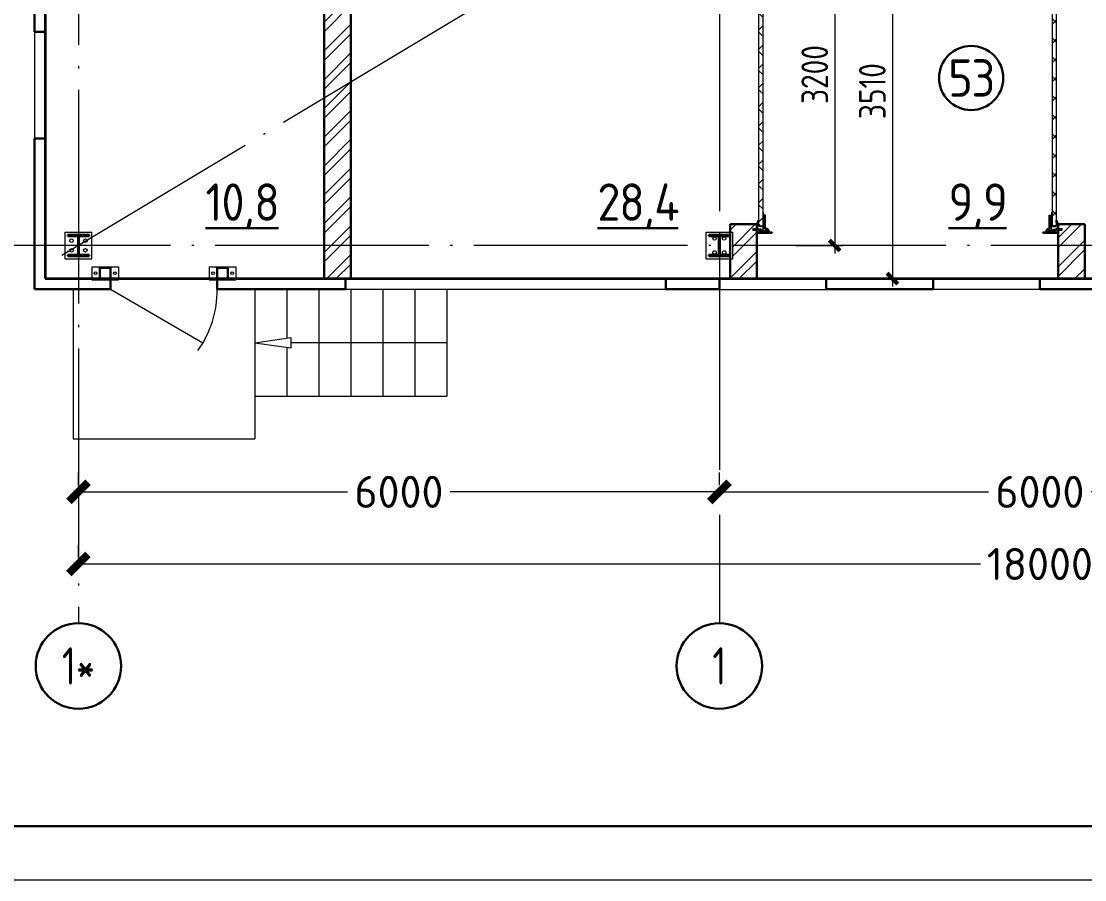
# Model space of a CAD drawing. Extents: x -965262 to 1142518, y -357520 to 71675.
# Drawn here: x 58888 to 68843, y -240088 to -232054 of the extents above; entities that cross this region are included whole.
import ezdxf

# ---------------------------------------------------------------- set-up
doc = ezdxf.new("R2010")
doc.units = 0
doc.header["$LTSCALE"] = 10
doc.linetypes.add('DOTE', pattern=[2.42, 2, -0.2, 0.02, -0.2])
doc.layers.get('0').update_dxf_attribs({"linetype": 'CONTINUOUS', "lineweight": 30})
doc.layers.get('Defpoints').update_dxf_attribs({"linetype": 'CONTINUOUS'})
doc.layers.add('DOTE', color=7, linetype='DOTE', lineweight=9)
doc.layers.add('полы', color=3, linetype='CONTINUOUS', lineweight=35)
doc.styles.add('GOST 2.304', font='isocpeur.ttf', dxfattribs={"width": 0.75, "height": 250})
doc.styles.add('GOST-2.304_Type-B', font='isocpeur.ttf', dxfattribs={"width": 0.9})
doc.styles.get("Standard").update_dxf_attribs({"font": 'isocpeur.ttf', "height": 300})
doc.styles.add('ГОСТ 2м', font='isocpeur.ttf', dxfattribs={"width": 0.8, "height": 250})
doc.dimstyles.get("Standard").update_dxf_attribs({"dimscale": 100, "dimtxt": 300, "dimasz": 1.8, "dimexe": 1.8, "dimexo": 0.625, "dimgap": 0.9, "dimtad": 0, "dimdec": 0, "dimzin": 0, "dimdsep": 46, "dimtxsty": 'Standard', "dimblk": 'ARCHTICK', "dimcen": 0.9, "dimclrd": 256, "dimclre": 256, "dimclrt": 256, "dimadec": 0, "dimazin": 0, "dimtfac": 1, "dimtdec": 0, "dimtofl": 0, "dimtmove": 0, "dimatfit": 3, "dimfxl": 1, "dimtolj": 1, "dimtzin": 0, "dimlwd": 15, "dimlwe": 15, "dimarcsym": 0})
doc.dimstyles.new('ГОСТ 2м', dxfattribs={"dimtxt": 250, "dimasz": 100, "dimexe": 75, "dimexo": 150, "dimgap": 62.5, "dimtad": 1, "dimdec": 0, "dimtxsty": 'ГОСТ 2м', "dimblk": 'ARCHTICK', "dimcen": 150, "dimdle": 75, "dimclrd": 256, "dimclre": 256, "dimclrt": 256, "dimadec": 0, "dimazin": 0, "dimtfac": 1, "dimtdec": 0, "dimtmove": 0, "dimatfit": 3, "dimldrblk": 'OBLIQUE', "dimfxl": 1, "dimlwd": 15, "dimlwe": 15, "dimarcsym": 0})
pattern_1 = [(225, (68563.59, -234031.22), (89.8026, -89.8026), []), (315, (68563.59, -234031.22), (89.8026, 89.8026), [])]

# ---------------------------------------------------------------- blocks, each defined once
blk = doc.blocks.new('MC2')
at = {"lineweight": 15}
for p, q in [((68127, 41566), (68127, 39900)), ((69794, 41566), (68127, 41566)), ((69794, 41566), (69794, 39900)), ((69794, 39900), (68127, 39900))]:
    blk.add_line(p, q, dxfattribs=at)
for p, q in [((69627, 41400), (68294, 41400)), ((68294, 41400), (68294, 41320)), ((68934, 41320), (68294, 41320)), ((68934, 41320), (68934, 40146)), ((69627, 41320), (68987, 41320)), ((68987, 41320), (68987, 40146)), ((69627, 41400), (69627, 41320)), ((68934, 40146), (68294, 40146)), ((68294, 40146), (68294, 40066)), ((69627, 40066), (68294, 40066)), ((69627, 40146), (68987, 40146)), ((69627, 40146), (69627, 40066))]:
    blk.add_line(p, q)
for centre in [(68527, 41033), (68527, 40433), (69394, 41033), (69394, 40433)]:
    blk.add_circle(centre, 107, dxfattribs=at)
blk = doc.blocks.new('MC2#1')
at = {"lineweight": 15}
for p, q in [((-47725, -10175), (-47475, -10175)), ((-47725, -10425), (-47725, -10175)), ((-47475, -10425), (-47475, -10175)), ((-47725, -10425), (-47475, -10425))]:
    blk.add_line(p, q, dxfattribs=at)
for p, q in [((-47700, -10200), (-47500, -10200)), ((-47700, -10212), (-47700, -10200)), ((-47700, -10212), (-47604, -10212)), ((-47604, -10388), (-47604, -10212)), ((-47596, -10388), (-47596, -10212)), ((-47596, -10212), (-47500, -10212)), ((-47500, -10212), (-47500, -10200)), ((-47700, -10400), (-47700, -10388)), ((-47700, -10388), (-47604, -10388)), ((-47700, -10400), (-47500, -10400)), ((-47596, -10388), (-47500, -10388)), ((-47500, -10400), (-47500, -10388))]:
    blk.add_line(p, q)
for centre, major_axis, start_param, end_param in [((-47645, -10235), (-11.3, -11.3), 0.785398, 7.068583), ((-47555, -10235), (-11.3, -11.3), 0.785398, 7.068583), ((-47645, -10365), (-11.3, 11.3), 2.356194490191857, 8.639379797371443), ((-47555, -10365), (-11.3, 11.3), 2.356194490191857, 8.639379797371443)]:
    blk.add_ellipse(centre, major_axis=major_axis, ratio=1, start_param=start_param, end_param=end_param, dxfattribs=at)
blk = doc.blocks.new('EC3')
at = {"lineweight": 15}
for p, q in [((67649, 6194), (67649, 4528)), ((68449, 6194), (67649, 6194)), ((68449, 6194), (68449, 4528)), ((68449, 4528), (67649, 4528))]:
    blk.add_line(p, q, dxfattribs=at)
for p, q in [((68382, 5694), (67715, 5694)), ((67715, 5694), (67715, 5028)), ((68382, 5694), (68382, 5028)), ((68382, 5028), (67715, 5028))]:
    blk.add_line(p, q)
for centre in [(68049, 5961), (68049, 4761)]:
    blk.add_circle(centre, 86.7, dxfattribs=at)
blk = doc.blocks.new('anchor.bolt')
for p, q in [((-0.07, 0), (-0.07, -0.72)), ((0.07, 0), (0.07, -0.06)), ((-0.1, -0.04), (-0.07, -0.03)), ((-0.1, -0.04), (0.09, -0.06)), ((0.07, -0.07), (-0.1, -0.04)), ((-0.1, -0.11), (-0.07, -0.1)), ((-0.1, -0.11), (0.09, -0.13)), ((0.07, -0.14), (-0.1, -0.11)), ((-0.1, -0.18), (-0.07, -0.17)), ((-0.1, -0.18), (0.09, -0.2)), ((0.07, -0.21), (-0.1, -0.18)), ((-0.1, -0.25), (-0.07, -0.24)), ((-0.1, -0.25), (0.09, -0.27)), ((0.07, -0.28), (-0.1, -0.25)), ((-0.1, -0.32), (-0.07, -0.31)), ((-0.1, -0.32), (0.09, -0.34)), ((0.07, -0.35), (-0.1, -0.32)), ((-0.1, -0.39), (-0.07, -0.38)), ((-0.1, -0.39), (0.09, -0.41)), ((0.07, -0.42), (-0.1, -0.39)), ((-0.1, -0.46), (-0.07, -0.45)), ((-0.1, -0.46), (0.09, -0.48)), ((0.07, -0.49), (-0.1, -0.46)), ((-0.1, -0.53), (-0.07, -0.52)), ((-0.1, -0.53), (0.09, -0.55)), ((0.07, -0.56), (-0.1, -0.53)), ((-0.09, -0.6), (-0.07, -0.59)), ((-0.09, -0.6), (0.09, -0.62)), ((0.07, -0.63), (-0.09, -0.6)), ((-0.07, -0.72), (0, -0.8)), ((-0.04, -0.62), (-0.06, -0.63)), ((-0.06, -0.64), (-0.06, -0.63)), ((-0.06, -0.73), (-0.06, -0.64)), ((0, -0.79), (-0.06, -0.73)), ((-0.01, -0.63), (-0.04, -0.62)), ((-0.03, -0.63), (0, -0.79)), ((-0.03, -0.63), (0.01, -0.78)), ((-0.02, -0.63), (0.01, -0.77)), ((-0.01, -0.63), (0.02, -0.76)), ((0.03, -0.69), (-0.01, -0.63)), ((0, -0.64), (0.03, -0.75)), ((0, -0.8), (0.07, -0.72)), ((0, -0.79), (0.03, -0.74)), ((0.01, -0.66), (0.03, -0.74)), ((0.03, -0.74), (0.03, -0.69)), ((0.07, -0.06), (0.09, -0.06)), ((0.09, -0.06), (0.07, -0.07)), ((0.07, -0.07), (0.07, -0.13)), ((0.07, -0.13), (0.09, -0.13)), ((0.09, -0.13), (0.07, -0.14)), ((0.07, -0.14), (0.07, -0.2)), ((0.07, -0.2), (0.09, -0.2)), ((0.09, -0.2), (0.07, -0.21)), ((0.07, -0.21), (0.07, -0.27)), ((0.07, -0.27), (0.09, -0.27)), ((0.09, -0.27), (0.07, -0.28)), ((0.07, -0.28), (0.07, -0.34)), ((0.07, -0.33), (0.09, -0.34)), ((0.09, -0.34), (0.07, -0.35)), ((0.07, -0.35), (0.07, -0.41)), ((0.07, -0.4), (0.09, -0.41)), ((0.09, -0.41), (0.07, -0.42)), ((0.07, -0.42), (0.07, -0.48)), ((0.07, -0.47), (0.09, -0.48)), ((0.09, -0.48), (0.07, -0.49)), ((0.07, -0.49), (0.07, -0.55)), ((0.07, -0.55), (0.09, -0.55)), ((0.09, -0.55), (0.07, -0.56)), ((0.07, -0.56), (0.07, -0.62)), ((0.09, -0.62), (0.07, -0.63)), ((0.07, -0.62), (0.09, -0.62)), ((0.07, -0.63), (0.07, -0.72))]:
    blk.add_line(p, q)
blk.add_arc((0.16, -0.64), 0.222, 187.9982, 219.836)
blk = doc.blocks.new('Крепеж_ворот')
at = {"lineweight": 15}
h = blk.add_hatch(dxfattribs=at)
h.set_pattern_fill('ANSI31', color=256, scale=2, angle=180)
h.set_pattern_definition([(225, (746089.599, 74802.7244), (4.49013, -4.49013), [])])
h.paths.add_polyline_path([(746087.1, 74804.1), (746087.1, 74801.6), (746091.1, 74801.6), (746094.2, 74801.9), (746094.2, 74804.1)], flags=17)
h.paths.add_polyline_path([(746116.4, 74801.6, 0.165118), (746119.9, 74802.8), (746124.2, 74806.1, -0.301689), (746131.4, 74806.6), (746134.8, 74804.7, 0.130081), (746137.5, 74803.9), (746142.2, 74803.9), (746142.2, 74806.4), (746137.5, 74806.4, -0.130081), (746136, 74806.9), (746132.6, 74808.8, 0.301689), (746122.7, 74808.1), (746118.3, 74804.7, -0.165112), (746116.4, 74804.1), (746064.1, 74804.1, -0.414223), (746061, 74807.2), (746061, 74868.5), (746059.4, 74868.5), (746059.4, 74868.8), (746059.4, 74869.5), (746059.4, 74870.5), (746059.4, 74870.7), (746059.4, 74871.7), (746059.4, 74872.2), (746059.4, 74873.2), (746059.4, 74873.9), (746059.4, 74874.7), (746059.4, 74875.6), (746059.4, 74876.1), (746059.4, 74877.1), (746059.4, 74877.4), (746059.4, 74878.3), (746059.4, 74879.1), (746059.4, 74879.4), (746061, 74879.4), (746061, 74944.5), (746058.5, 74944.5), (746058.5, 74807.2, 0.41422), (746064.1, 74801.6)])
h = blk.add_hatch(dxfattribs=at)
h.set_pattern_fill('ANSI31', color=256, scale=2, angle=90)
h.set_pattern_definition([(135, (736343.8085, 75928.334), (-4.490128, -4.490128), [])])
edge = h.paths.add_edge_path()
edge.add_ellipse((746065.1, 74838.4), major_axis=(-1.67, 1.67), ratio=1, start_angle=45, end_angle=135, ccw=False)
edge.add_line((746062.7, 74838.4), (746062.7, 74868.5))
edge.add_line((746062.7, 74868.5), (746061, 74868.5))
edge.add_line((746061, 74868.5), (746061, 74838.4))
edge.add_ellipse((746065.1, 74838.4), major_axis=(-2.89, 2.89), ratio=1, start_angle=45, end_angle=135)
edge.add_line((746065.1, 74834.3), (746096.6, 74834.3))
edge.add_line((746096.6, 74834.3), (746096.6, 74836))
edge.add_line((746096.6, 74836), (746065.1, 74836))
edge = h.paths.add_edge_path()
edge.add_ellipse((746065.1, 74890.2), major_axis=(2.89, 2.89), ratio=1, start_angle=106, end_angle=135)
edge.add_line((746061, 74890.2), (746061, 74879.4))
edge.add_line((746061, 74879.4), (746062.7, 74879.4))
edge.add_line((746062.7, 74879.4), (746062.7, 74890.4))
edge.add_ellipse((746065.1, 74890.2), major_axis=(-1.67, 1.67), ratio=1, start_angle=16, end_angle=45, ccw=False)
edge.add_line((746063, 74891.3), (746069.9, 74903.7))
edge.add_ellipse((746079.1, 74898.6), major_axis=(7.45, 7.45), ratio=1, start_angle=-3, end_angle=106, ccw=False)
edge.add_line((746086.9, 74905.7), (746097.5, 74893.9))
edge.add_line((746097.5, 74893.9), (746098.8, 74895.1))
edge.add_line((746098.8, 74895.1), (746088.2, 74906.8))
edge.add_ellipse((746079.1, 74898.6), major_axis=(8.67, 8.67), ratio=1, start_angle=-3, end_angle=106)
edge.add_line((746068.4, 74904.5), (746061.5, 74892.1))
h = blk.add_hatch(color=256, dxfattribs=at)
h.dxf.hatch_style = 1
h.paths.add_polyline_path([(746145.9, 74808.8), (746142.6, 74809.8, 0.10613), (746142.5, 74809.9), (746136.4, 74809.3, -0.181324), (746135.1, 74809.6, 0.335683), (746120.2, 74809.1, -0.119126), (746118.6, 74808.6, 0.371631), (746118, 74808.1), (746117.9, 74807.6, 0.451909), (746118.5, 74806.9, 0.124341), (746121, 74807.6, -0.343618), (746134.1, 74808.2, 0.181324), (746136.5, 74807.6), (746142.5, 74808.2, -0.110452), (746142.6, 74808.2), (746147.2, 74806.6, -0.710497), (746147.2, 74805.5), (746142.6, 74803.9), (746135.7, 74803.9, -0.178994), (746132.7, 74805, 0.369834), (746129.7, 74805, -0.178993), (746126.6, 74803.9), (746122.2, 74803.9, 0.120709), (746121.9, 74803.8), (746119.7, 74802.7, -0.017147), (746119.4, 74802.4, 0.538795), (746119.6, 74802.2), (746127.3, 74802.2, 0.207608), (746130.7, 74803.7, -0.433918), (746131.6, 74803.7, 0.207608), (746135.1, 74802.2), (746142.5, 74802.2, 0.079707), (746142.6, 74802.2), (746147.7, 74803.9, 0.461502), (746149, 74807.1, -0.250825), (746149.1, 74807.6, -0.128039), (746173.1, 74815.5, 0.416657), (746173.7, 74816.2), (746173.6, 74816.9, 0.409849), (746173, 74817.5, 0.127248)])
for p, q in [((746058.5, 74807.2), (746058.5, 74944.5)), ((746058.5, 74944.5), (746061, 74944.5)), ((746059.4, 74879.4), (746062.7, 74879.4)), ((746059.4, 74868.5), (746059.4, 74879.4)), ((746059.4, 74868.5), (746062.7, 74868.5)), ((746061, 74879.4), (746061, 74944.5)), ((746061, 74879.4), (746061, 74890.2)), ((746061, 74807.2), (746061, 74868.5)), ((746061, 74838.4), (746061, 74868.5)), ((746068.4, 74904.5), (746061.5, 74892.1)), ((746062.7, 74838.4), (746062.7, 74890.2)), ((746063.6, 74883), (746062.7, 74883)), ((746063.6, 74864.9), (746062.7, 74864.9)), ((746069.9, 74903.7), (746063, 74891.3)), ((746063.6, 74883), (746063.6, 74873.9)), ((746067.2, 74880.2), (746063.6, 74883)), ((746063.6, 74873.9), (746063.6, 74864.9)), ((746067.2, 74867.6), (746063.6, 74864.9)), ((746064.1, 74875.1), (746064.1, 74872.8)), ((746067.2, 74880.2), (746067.2, 74875.1)), ((746067.2, 74872.8), (746067.2, 74867.6)), ((746086.9, 74905.7), (746097.5, 74893.9)), ((746088.2, 74906.8), (746098.8, 74895.1)), ((746097.5, 74893.9), (746098.8, 74895.1)), ((746064.1, 74804.1), (746116.4, 74804.1)), ((746064.1, 74801.6), (746116.4, 74801.6)), ((746096.6, 74836), (746065.1, 74836)), ((746096.6, 74834.3), (746065.1, 74834.3)), ((746079, 74805.9), (746102.4, 74805.9)), ((746079, 74805.9), (746079, 74804.1)), ((746079, 74804.1), (746102.4, 74804.1)), ((746082.5, 74814.1), (746081.2, 74813.3)), ((746081.2, 74813.3), (746081.2, 74805.9)), ((746098.9, 74814.1), (746082.5, 74814.1)), ((746085.9, 74813.3), (746085.9, 74805.9)), ((746095.4, 74813.3), (746095.4, 74805.9)), ((746096.6, 74834.3), (746096.6, 74836)), ((746098.9, 74814.1), (746100.1, 74813.3)), ((746100.1, 74813.3), (746100.1, 74805.9)), ((746102.4, 74805.9), (746102.4, 74804.1)), ((746118.3, 74804.7), (746122.7, 74808.1)), ((746119.9, 74802.8), (746124.2, 74806.1)), ((746134.8, 74804.7), (746131.4, 74806.6)), ((746136, 74806.9), (746132.6, 74808.8)), ((746142.2, 74806.4), (746137.5, 74806.4)), ((746137.5, 74803.9), (746142.2, 74803.9)), ((746142.2, 74806.4), (746142.2, 74803.9)), ((746142.2, 74803.9), (746142.2, 74806.4)), ((746142.6, 74803.9), (746147.2, 74805.5)), ((746142.6, 74802.2), (746147.7, 74803.9)), ((746173.6, 74816.9), (746173.7, 74816.2))]:
    blk.add_line(p, q)
for p, q in [((746061, 74879.4), (746061, 74881.3)), ((746061, 74833.9), (746061, 74868.5)), ((746062.7, 74883), (746062.7, 74873.9)), ((746062.7, 74873.9), (746062.7, 74864.9)), ((746073.1, 74841.7), (746073.1, 74905.2)), ((746073.1, 74895.8), (746076.7, 74892.3)), ((746074.3, 74885.9), (746074.3, 74861)), ((746074.3, 74879.9), (746075.7, 74879.9)), ((746074.3, 74867), (746075.7, 74867)), ((746076.9, 74873.4), (746075.7, 74879.9)), ((746075.7, 74879.9), (746075.7, 74867)), ((746076.9, 74873.4), (746075.7, 74867)), ((746076, 74885.9), (746076, 74882.6)), ((746076, 74864.3), (746076, 74861)), ((746076.2, 74882.6), (746076.2, 74885.6)), ((746076.2, 74885.6), (746076.8, 74885.6)), ((746076.2, 74864.3), (746076.2, 74882.6)), ((746076.2, 74864.3), (746076.2, 74861.3)), ((746076.8, 74885.6), (746076.8, 74892)), ((746081.4, 74897.6), (746081.4, 74886.4)), ((746087.4, 74898), (746081.7, 74897.9)), ((746082.1, 74885.6), (746087.4, 74885.6)), ((746087.4, 74899.5), (746087.4, 74898)), ((746087.4, 74885.6), (746087.4, 74898)), ((746087.4, 74885.6), (746098.3, 74885.6)), ((746098.7, 74885.2), (746098.7, 74882.6)), ((746098.7, 74882.6), (746098.7, 74864.3)), ((746098.7, 74881.6), (746099.8, 74881.6)), ((746098.7, 74865.3), (746099.8, 74865.3)), ((746098.7, 74861.6), (746098.7, 74864.3)), ((746099.8, 74861.2), (746099.8, 74885.7)), ((746099.8, 74885.7), (746110.3, 74885.7)), ((746110.3, 74861.2), (746110.3, 74885.7)), ((746110.3, 74881.5), (746224.7, 74881.5)), ((746110.3, 74865.4), (746212.5, 74865.4)), ((746113.8, 74877.2), (746224.7, 74877.2)), ((746250.5, 74858.8), (746250.5, 74862.8)), ((746073.1, 74851), (746076.7, 74854.6)), ((746076.2, 74861.3), (746076.8, 74861.3)), ((746076.8, 74861.3), (746076.8, 74854.9)), ((746081.4, 74849.3), (746081.4, 74860.5)), ((746087.4, 74848.8), (746081.7, 74848.9)), ((746082.1, 74861.3), (746087.4, 74861.3)), ((746087.4, 74848.7), (746087.4, 74861.3)), ((746087.4, 74861.3), (746098.3, 74861.3)), ((746087.4, 74847.4), (746087.4, 74848.8)), ((746099.8, 74861.2), (746110.3, 74861.2))]:
    blk.add_line(p, q, dxfattribs=at)
at = {"lineweight": 15, "ltscale": 0.5}
for p, q in [((746076, 74885.9), (746074.3, 74885.9)), ((746076, 74861), (746074.3, 74861))]:
    blk.add_line(p, q, dxfattribs=at)
at = {"lineweight": 15, "extrusion": (-1.7375e-14, 1, 0)}
for p, q in [((746112.7, 74883.6), (746224.7, 74883.6)), ((746112.7, 74863.2), (746112.7, 74883.6)), ((746112.7, 74863.2), (746135.6, 74863.2)), ((746122.6, 74863.2), (746122.6, 74862.8)), ((746250.5, 74862.8), (746122.6, 74862.8)), ((746135.6, 74881.9), (746156.6, 74881.9)), ((746135.6, 74863.2), (746135.6, 74881.9)), ((746156.6, 74881.9), (746156.6, 74863.2)), ((746156.6, 74863.2), (746212.5, 74863.2)), ((746116.7, 74856.9), (746116.7, 74828.9)), ((746117.3, 74826.3), (746119, 74822.8)), ((746119, 74822.8), (746122.6, 74824.6)), ((746120.8, 74856.9), (746120.8, 74828.9)), ((746122.6, 74824.6), (746120.9, 74828)), ((746250.5, 74858.8), (746122.6, 74858.8)), ((746123.8, 74840), (746123.8, 74848.8))]:
    blk.add_line(p, q, dxfattribs=at)
at = {"lineweight": 15, "ltscale": 0.5, "extrusion": (-1.7375e-14, 1, 0)}
for p, q in [((746112.7, 74879.5), (746224.7, 74879.5)), ((746135.6, 74865.8), (746112.7, 74865.8)), ((746114.9, 74871.2), (746120.4, 74871.2)), ((746122.6, 74868.9), (746122.6, 74863.2)), ((746122.6, 74862.8), (746122.6, 74858.8)), ((746139.7, 74862.8), (746139.7, 74858.8)), ((746152.5, 74862.8), (746152.5, 74858.8)), ((746212.5, 74865.8), (746156.6, 74865.8)), ((746173.5, 74862.8), (746173.5, 74858.8)), ((746120.8, 74856.9), (746116.7, 74856.9)), ((746117.2, 74851.9), (746116.7, 74853.9)), ((746120.8, 74840.1), (746116.7, 74840.1)), ((746117.2, 74836.9), (746116.7, 74835)), ((746120.8, 74829.2), (746116.7, 74829.2)), ((746119.8, 74839), (746119.8, 74849.8)), ((746123.8, 74847.8), (746119.8, 74847.8)), ((746123.8, 74841), (746119.8, 74841))]:
    blk.add_line(p, q, dxfattribs=at)
at = {"lineweight": 15, "extrusion": (-2.77556e-16, -1, 0)}
for p, q in [((746224.7, 74865.6), (746113.8, 74865.6)), ((746128, 74865.6), (746128, 74863.3)), ((746137.6, 74865.6), (746137.6, 74863.3)), ((746164.4, 74865.6), (746164.4, 74863.3)), ((746174, 74865.6), (746174, 74863.3)), ((746200.8, 74865.6), (746200.8, 74863.3)), ((746210.4, 74865.6), (746210.4, 74863.3)), ((746224.7, 74883.6), (746224.7, 74863.3))]:
    blk.add_line(p, q, dxfattribs=at)
at = {"extrusion": (-1, -4.26669e-14, 0)}
for p, q in [((746117.9, 74807.6), (746118, 74808.1)), ((746136.4, 74809.3), (746142.5, 74809.9)), ((746142.5, 74808.2), (746136.5, 74807.6)), ((746142.6, 74809.8), (746145.9, 74808.8)), ((746147.2, 74806.6), (746142.6, 74808.2))]:
    blk.add_line(p, q, dxfattribs=at)
at = {"extrusion": (-1, -4.2422e-14, 1.22461e-16)}
for p, q in [((746119.5, 74802.5), (746121.9, 74803.8)), ((746127.3, 74802.2), (746119.6, 74802.2)), ((746122.2, 74803.9), (746126.6, 74803.9)), ((746142.5, 74802.2), (746135.1, 74802.2)), ((746135.7, 74803.9), (746142.5, 74803.9))]:
    blk.add_line(p, q, dxfattribs=at)
at = {"lineweight": 15}
for centre, radius, start, end in [((746079.1, 74899.5), 8.28, 0, 136.00967), ((746077, 74882.6), 0.956, 180, 270), ((746077, 74864.3), 0.956, 90, 180), ((746077, 74882.6), 0.75, 180, 270), ((746077, 74864.3), 0.75, 90, 180), ((746076.4, 74892), 0.375, 0, 45), ((746081.8, 74897.6), 0.375, 91, 180), ((746082.1, 74886.4), 0.75, 180, 270), ((746098.3, 74885.2), 0.375, 0, 90), ((746098.3, 74861.6), 0.375, 270, 0), ((746122.6, 74856.9), 5.92, 90, 180), ((746079.1, 74847.4), 8.28, 223.99033, 0), ((746076.4, 74854.9), 0.375, 315, 0), ((746082.1, 74860.5), 0.75, 90, 180), ((746081.8, 74849.3), 0.375, 180, 269), ((746122.6, 74828.9), 5.92, 180, 199.64644), ((746122.6, 74856.9), 1.87, 90, 180), ((746128.6, 74855.4), 8.15, 194.99861, 233.92136), ((746128.6, 74833.4), 8.15, 126.07864, 165.00139), ((746122.6, 74828.9), 1.87, 180, 185.53127)]:
    blk.add_arc(centre, radius, start, end, dxfattribs=at)
for centre, radius, start, end in [((746064.1, 74807.2), 5.62, 180, 270), ((746064.1, 74807.2), 3.11, 180, 270), ((746082.1, 74803.7), 10.4, 68.27529, 87.87816), ((746090.7, 74797.9), 16.2, 73.30599, 107.29197), ((746099.2, 74803.7), 10.4, 92.12184, 111.72471), ((746116.4, 74807.2), 3.11, 270, 307.50429), ((746116.4, 74807.2), 5.62, 270, 307.50429), ((746118.5, 74807.5), 0.586, 173.27112, 270.54696), ((746118.6, 74808), 0.586, 91.72469, 173.27112), ((746118.5, 74812.1), 5.21, 270.54696, 298.89834), ((746118.4, 74812.1), 3.52, 271.72469, 298.89834), ((746128, 74799.4), 12.4, 54.89026, 129.11428), ((746128, 74799.4), 10.7, 54.89026, 130.74476), ((746128.2, 74801), 8.97, 60.35337, 127.50429), ((746128.2, 74801), 8.97, 60.35337, 127.50429), ((746128.2, 74801), 8.97, 60.35337, 127.50429), ((746128.2, 74801), 6.46, 60.35337, 127.50429), ((746136.2, 74811.1), 3.54, 234.89026, 276), ((746137.5, 74809.6), 5.62, 240.35337, 270), ((746136.2, 74811.1), 1.86, 234.89026, 276), ((746137.5, 74809.6), 3.11, 240.35337, 270), ((746142.5, 74809.6), 0.292, 71.76748, 96), ((746142.5, 74807.9), 0.292, 70.78733, 96), ((746176.2, 74760.8), 56.8, 93.28053, 122.28779), ((746147, 74806), 0.562, 289.21267, 70.78733), ((746147, 74806), 2.25, 288.22907, 27.3228), ((746149.6, 74807.3), 0.586, 151, 207.3228), ((746176.3, 74765.4), 50.3, 93.65928, 122.84475), ((746173, 74816.9), 0.6, 4.13569, 93.28053), ((746173.1, 74816.1), 0.6, 273.65928, 4.13569)]:
    blk.add_arc(centre, radius, start, end)
at = {"lineweight": 15, "ltscale": 0.5}
for centre, radius, start, end in [((746119.4, 74852.5), 2.25, 195, 270), ((746119.4, 74836.4), 2.25, 90, 165), ((746119.4, 74849.8), 0.375, 0, 90), ((746119.4, 74839), 0.375, 270, 0)]:
    blk.add_arc(centre, radius, start, end, dxfattribs=at)
at = {"extrusion": (-1.22461e-16, -5.20252e-30, -1)}
for centre, radius, start, end in [((-746119.6, 74802.4), 0.187, 270, 62.46874), ((-746122.2, 74803.3), 0.586, 62.46874, 90), ((-746126.6, 74808.6), 4.69, 229.40766, 270), ((-746127.3, 74806.9), 4.69, 223.08626, 270), ((-746131.2, 74803.2), 2.32, 49.40766, 130.59234), ((-746131.2, 74803.2), 0.637, 43.08626, 136.91374), ((-746135.1, 74806.9), 4.69, 270, 316.91374), ((-746135.7, 74808.6), 4.69, 270, 310.59234), ((-746142.5, 74804.2), 0.292, 250.78733, 270), ((-746142.5, 74802.5), 0.292, 251.77093, 270)]:
    blk.add_arc(centre, radius, start, end, dxfattribs=at)
at = {"extrusion": (0, 0, -1)}
for centre, major_axis, start_param, end_param in [((746065.1, 74890.2), (2.89, 2.89), 3.926991, 4.433136), ((746065.1, 74890.2), (-1.67, 1.67), 5.497787, 6.003933), ((746079.1, 74898.6), (8.67, 8.67), 4.433136, 6.335545), ((746079.1, 74898.6), (7.45, 7.45), 4.433136, 6.335545), ((746065.1, 74838.4), (-2.89, 2.89), 3.926991, 5.497787), ((746065.1, 74838.4), (-1.67, 1.67), 3.926991, 5.497787)]:
    blk.add_ellipse(centre, major_axis=major_axis, ratio=1, start_param=start_param, end_param=end_param, dxfattribs=at)
for points in [[(746067.2, 74875.1), (746065.9, 74875.1), (746064.1, 74875.1)], [(746064.1, 74872.8), (746065.9, 74872.8), (746067.2, 74872.8)]]:
    blk.add_rational_spline(points, [1, 1.01284142743, 1], degree=2)
at = {"lineweight": 15, "ltscale": 0.5}
for points, knots in [([(746114.9, 74871.2), (746114.7, 74871.2), (746114.4, 74871.2), (746113.8, 74871.5), (746113.6, 74871.6), (746113.2, 74872), (746113, 74872.3), (746112.8, 74872.8), (746112.7, 74873.1), (746112.7, 74873.4)], [0.37141352, 0.37141352, 0.37141352, 0.37141352, 0.39402571, 0.39402571, 0.41663789, 0.41663789, 0.43959523, 0.43959523, 0.46255257, 0.46255257, 0.46255257, 0.46255257]), ([(746122.6, 74868.9), (746122.6, 74869.2), (746122.6, 74869.5), (746122.3, 74870.1), (746122.2, 74870.3), (746121.8, 74870.7), (746121.5, 74870.9), (746121, 74871.1), (746120.7, 74871.2), (746120.4, 74871.2)], [0.28027447, 0.28027447, 0.28027447, 0.28027447, 0.30323181, 0.30323181, 0.32618916, 0.32618916, 0.34880134, 0.34880134, 0.37141352, 0.37141352, 0.37141352, 0.37141352])]:
    blk.add_open_spline(points, degree=3, knots=knots, dxfattribs=at)
at = {"lineweight": 15}
for points in [[(746117.1, 74826.9), (746117.1, 74826.7), (746117.2, 74826.5), (746117.3, 74826.3)], [(746120.9, 74828), (746120.9, 74828.2), (746120.8, 74828.5), (746120.8, 74828.7)]]:
    blk.add_open_spline(points, degree=3, dxfattribs=at)
at = {"xscale": -50.80000000000001, "yscale": 50.80000000000001, "zscale": 50.80000000000001}
blk.add_blockref('anchor.bolt', (746090.7, 74804.1), dxfattribs=at)
blk = doc.blocks.new('_ArchTick')
at = {"color": 0, "linetype": 'ByBlock', "lineweight": 0, "const_width": 0.4}
blk.add_lwpolyline([(-0.5, -0.5), (0.5, 0.5)], dxfattribs=at)
blk = doc.blocks.new('*D1095')
at = {"lineweight": 15, "transparency": 16777216}
for p, q in [((65422.6, -236395.2), (65422.6, -236277.7)), ((71422.6, -236395.2), (71422.6, -236277.7)), ((65422.6, -236457.7), (67942.6, -236457.7)), ((71422.6, -236457.7), (68902.6, -236457.7))]:
    blk.add_line(p, q, dxfattribs=at)
at = {"layer": 'Defpoints', "color": 0, "lineweight": 15, "transparency": 16777216}
for p in [(65422.6, -236457.7), (65422.6, -236457.7), (71422.6, -236457.7)]:
    blk.add_point(p, dxfattribs=at)
at = {"lineweight": 15, "transparency": 16777216, "xscale": 180, "yscale": 180, "zscale": 180, "rotation": 180}
blk.add_blockref('_ArchTick', (65422.6, -236457.7), dxfattribs=at)
at = {"lineweight": 15, "transparency": 16777216, "xscale": 180, "yscale": 180, "zscale": 180}
blk.add_blockref('_ArchTick', (71422.6, -236457.7), dxfattribs=at)
at = {"lineweight": 15, "transparency": 16777216, "insert": (68422.6, -236457.7), "char_height": 300, "attachment_point": 5}
blk.add_mtext('\\A1;6000', dxfattribs=at)
blk = doc.blocks.new('*D1096')
at = {"lineweight": 15, "transparency": 16777216}
for p, q in [((59422.6, -236395.2), (59422.6, -236277.7)), ((65422.6, -236395.2), (65422.6, -236277.7)), ((59422.6, -236457.7), (61942.6, -236457.7)), ((65422.6, -236457.7), (62902.6, -236457.7))]:
    blk.add_line(p, q, dxfattribs=at)
at = {"layer": 'Defpoints', "color": 0, "lineweight": 15, "transparency": 16777216}
for p in [(59422.6, -236457.7), (59422.6, -236457.7), (65422.6, -236457.7)]:
    blk.add_point(p, dxfattribs=at)
at = {"lineweight": 15, "transparency": 16777216, "xscale": 180, "yscale": 180, "zscale": 180, "rotation": 180}
blk.add_blockref('_ArchTick', (59422.6, -236457.7), dxfattribs=at)
at = {"lineweight": 15, "transparency": 16777216, "xscale": 180, "yscale": 180, "zscale": 180}
blk.add_blockref('_ArchTick', (65422.6, -236457.7), dxfattribs=at)
at = {"lineweight": 15, "transparency": 16777216, "insert": (62422.6, -236457.7), "char_height": 300, "attachment_point": 5}
blk.add_mtext('\\A1;6000', dxfattribs=at)
blk = doc.blocks.new('*D1097')
at = {"lineweight": 15, "transparency": 16777216}
for p, q in [((59422.6, -237070.4), (59422.6, -236952.9)), ((77422.6, -237070.4), (77422.6, -236952.9)), ((59422.6, -237132.9), (67867.6, -237132.9)), ((77422.6, -237132.9), (68977.6, -237132.9))]:
    blk.add_line(p, q, dxfattribs=at)
at = {"layer": 'Defpoints', "color": 0, "lineweight": 15, "transparency": 16777216}
for p in [(59422.6, -237132.9), (77422.6, -237132.9), (77422.6, -237132.9)]:
    blk.add_point(p, dxfattribs=at)
at = {"lineweight": 15, "transparency": 16777216, "xscale": 180, "yscale": 180, "zscale": 180, "rotation": 180}
blk.add_blockref('_ArchTick', (59422.6, -237132.9), dxfattribs=at)
at = {"lineweight": 15, "transparency": 16777216, "xscale": 180, "yscale": 180, "zscale": 180}
blk.add_blockref('_ArchTick', (77422.6, -237132.9), dxfattribs=at)
at = {"lineweight": 15, "transparency": 16777216, "insert": (68422.6, -237132.9), "char_height": 300, "attachment_point": 5}
blk.add_mtext('\\A1;18000', dxfattribs=at)
blk = doc.blocks.new('*D1268')
at = {"lineweight": 15, "ltscale": 50, "transparency": 16777216}
for p, q in [((65672.7, -230952.2), (67116.9, -230952.2)), ((67041.9, -230877.2), (67041.9, -234537.1)), ((65672.7, -234462.1), (67116.9, -234462.1))]:
    blk.add_line(p, q, dxfattribs=at)
at = {"layer": 'Defpoints', "color": 0, "lineweight": 15, "ltscale": 50, "transparency": 16777216}
for p in [(65522.7, -230952.2, 3259.8), (65522.7, -234462.1, 3259.8), (67041.9, -234462.1)]:
    blk.add_point(p, dxfattribs=at)
at = {"lineweight": 15, "ltscale": 50, "transparency": 16777216, "xscale": 100, "yscale": 100, "zscale": 100}
for p, rotation in [((67041.9, -230952.2), 90), ((67041.9, -234462.1), 270)]:
    blk.add_blockref('_ArchTick', p, dxfattribs=dict(at, rotation=rotation))
at = {"lineweight": 15, "ltscale": 50, "transparency": 16777216, "insert": (66854.4, -232707.2), "char_height": 250, "attachment_point": 5, "rotation": 90, "style": 'ГОСТ 2м'}
blk.add_mtext('3510', dxfattribs=at)
blk = doc.blocks.new('_Oblique')
at = {"color": 0, "linetype": 'ByBlock', "lineweight": -2}
blk.add_line((-0.5, -0.5), (0.5, 0.5), dxfattribs=at)
blk = doc.blocks.new('*D1288')
at = {"lineweight": 15, "ltscale": 50, "transparency": 16777216}
for p, q in [((65672.7, -230952.2), (66577.9, -230952.2)), ((66502.9, -230877.2), (66502.9, -234227.1)), ((66141.6, -234152.1), (66577.9, -234152.1))]:
    blk.add_line(p, q, dxfattribs=at)
at = {"layer": 'Defpoints', "color": 0, "lineweight": 15, "ltscale": 50, "transparency": 16777216}
for p in [(65522.7, -230952.2, 3259.8), (65991.6, -234152.1), (66502.9, -234152.1)]:
    blk.add_point(p, dxfattribs=at)
at = {"lineweight": 15, "ltscale": 50, "transparency": 16777216, "xscale": 100, "yscale": 100, "zscale": 100}
for p, rotation in [((66502.9, -230952.2), 90), ((66502.9, -234152.1), 270)]:
    blk.add_blockref('_ArchTick', p, dxfattribs=dict(at, rotation=rotation))
at = {"lineweight": 15, "ltscale": 50, "transparency": 16777216, "insert": (66315.4, -232552.2), "char_height": 250, "attachment_point": 5, "rotation": 90, "style": 'ГОСТ 2м'}
blk.add_mtext('3200', dxfattribs=at)

msp = doc.modelspace()

# ---------------------------------------------------------------- hatches: boundary and pattern name
at = {"lineweight": 15}
h = msp.add_hatch(dxfattribs=at)
h.set_pattern_fill('ANSI32', scale=20, style=0)
h.set_pattern_definition([(45, (-359605.78, -304776.27), (-134.70384, 134.70384), []), (45, (-359515.98, -304776.27), (-134.70384, 134.70384), [])])
h.paths.add_polyline_path([(62522.6, -222822.1), (62222.6, -222822.1), (62222.6, -223052.1), (62522.6, -223052.1)])
h.paths.add_polyline_path([(65222.6, -222822.1), (64922.6, -222822.1), (64922.6, -223052.1), (65222.6, -223052.1)])
h.paths.add_polyline_path([(62522.6, -226202.1), (62222.6, -226202.1), (62222.6, -226452.1), (62522.6, -226452.1)])
h.paths.add_polyline_path([(65222.6, -226202.1), (64922.6, -226202.1), (64922.6, -226452.1), (65222.6, -226452.1)])
h.paths.add_polyline_path([(65772.5, -233952), (65522.5, -233952), (65522.5, -234027.1), (65547.6, -234027.1), (65547.6, -234277.1), (65522.5, -234277.1), (65522.5, -234462.1), (65772.5, -234462.1)])
h.paths.add_polyline_path([(68842.6, -233952), (68592.6, -233952), (68592.6, -234462.1), (68842.6, -234462.1)])
h.paths.add_polyline_path([(61972.6, -226452.1), (62222.6, -226452.1), (62222.6, -226202.1), (61972.6, -226202.1), (61972.6, -223052.1), (62222.6, -223052.1), (62222.6, -222822.1), (61722.6, -222822.1), (61722.6, -222922.1), (61722.6, -232477.1), (61722.6, -234462.1), (61972.6, -234462.1), (61972.6, -230702.1)])
h.paths.add_polyline_path([(65522.7, -230952.2), (65522.7, -226452.1), (65222.6, -226452.1), (65222.6, -226202.1), (65522.5, -226202.1), (65522.6, -223052.1), (65222.6, -223052.1), (65222.6, -222822.1), (65772.5, -222822.1), (65772.5, -230702.1), (68842.6, -230702), (68842.6, -230952.2), (65522.7, -230952.3)])
h.paths.add_polyline_path([(68842.6, -231552), (68592.6, -231552), (68592.6, -230952), (68842.6, -230952)])
h.paths.add_polyline_path([(65772.5, -231552), (65522.7, -231552), (65522.7, -230952.2), (65772.5, -230952.2)])
h = msp.add_hatch(dxfattribs=at)
h.set_pattern_fill('ANSI37', scale=40, angle=180)
h.set_pattern_definition(pattern_1)
h.paths.add_polyline_path([(65828.4, -233968.4), (65828.4, -234168.4), (65788.4, -234168.4), (65788.4, -233968.4)], flags=16)
h.paths.add_polyline_path([(65828.4, -231535.7), (65828.4, -234168.4), (65788.4, -234168.4), (65788.4, -231535.7)])
h = msp.add_hatch(dxfattribs=at)
h.set_pattern_fill('ANSI37', scale=40, angle=180)
h.set_pattern_definition(pattern_1)
h.paths.add_polyline_path([(68536.7, -233968.4), (68536.7, -234168.4), (68576.7, -234168.4), (68576.7, -233968.4)], flags=16)
h.paths.add_polyline_path([(68536.7, -231535.7), (68536.7, -234168.4), (68576.7, -234168.4), (68576.7, -231535.7)])

# ---------------------------------------------------------------- linework, layer by layer
at = {"color": 7, "ltscale": 200}
for p, q in [((61722.6, -232477.1, -1451.3), (61722.6, -222822.1, -1451.3)), ((59012.6, -231152.1, -1451.3), (59012.6, -232152.1, -4711.1)), ((59112.6, -231152.1, -1451.3), (59112.6, -232152.1, -4711.1)), ((59012.6, -233152.1, -4711.1), (59012.6, -234562.1, -1451.3)), ((59112.6, -233152.1, -4711.1), (59112.6, -234462.1, -1451.3)), ((61922.6, -234462.1, -3259.8), (60722.6, -234462.1, -1451.3)), ((61922.6, -234462.1, -3259.8), (61922.6, -234562.1, -3259.8)), ((65422.6, -234462.1, -1451.3), (64922.6, -234462.1, -1451.3)), ((64922.6, -234462.1, -3259.8), (64922.6, -234562.1, -1451.3)), ((67422.6, -234462.1, -1451.3), (66422.6, -234462.1, -1451.3)), ((69422.6, -234462.1, -3259.8), (68422.6, -234462.1, -3259.8)), ((59722.6, -234562.1, -1451.3), (59012.6, -234562.1, -1451.3)), ((61922.6, -234562.1, -3259.8), (60722.6, -234562.1, -1451.3)), ((65422.6, -234562.1, -1451.3), (64922.6, -234562.1, -1451.3)), ((67422.6, -234562.1, -1451.3), (66422.6, -234562.1, -1451.3)), ((69422.6, -234562.1, -3259.8), (68422.6, -234562.1, -3259.8))]:
    msp.add_line(p, q, dxfattribs=at)
at = {"color": 7}
for p, q in [((61972.6, -234462.1, -1451.3), (61972.6, -230702.1, -1451.3)), ((59012.6, -232152.1, -4711.1), (59112.6, -232152.1, -4711.1)), ((61722.6, -234462.1, -1451.3), (61722.6, -232477.1, -1451.3)), ((59012.6, -233152.1, -4711.1), (59112.6, -233152.1, -4711.1)), ((65522.5, -233952, -1451.3), (65522.5, -234462.1, -1451.3)), ((65772.5, -233952, -1451.3), (65522.5, -233952, -1451.3)), ((65772.5, -233952, -1451.3), (65772.5, -234462.1, -1451.3)), ((68592.6, -234462.1, -1451.3), (68592.6, -233952, -1451.3)), ((68592.6, -233952, -1451.3), (68842.6, -233952, -1451.3)), ((68842.6, -234462.1, -1451.3), (68842.6, -233952, -1451.3)), ((59722.6, -234462.1, -1451.3), (59112.6, -234462.1, -1451.3)), ((59722.6, -234462.1, -1451.3), (59722.6, -234562.1, -1451.3)), ((60722.6, -234462.1, -1451.3), (60722.6, -234562.1, -1451.3)), ((61722.6, -234462.1, -1451.3), (61972.6, -234462.1, -1451.3)), ((65422.6, -234462.1, -4711.1), (65422.6, -234562.1, -1451.3)), ((65522.5, -234462.1, -1451.3), (65772.5, -234462.1, -1451.3)), ((66422.6, -234462.1, -3259.8), (66422.6, -234562.1, 0)), ((67422.6, -234462.1, -3081.2), (67422.6, -234562.1, 178.6)), ((68422.6, -234462.1, -3259.8), (68422.6, -234562.1, 0)), ((68592.6, -234462.1, -1451.3), (68842.6, -234462.1, -1451.3))]:
    msp.add_line(p, q, dxfattribs=at)
at = {"color": 7, "lineweight": 15}
for p, q in [((65788.4, -231535.7, -1451.3), (65788.4, -233968.4, -1451.3)), ((65828.4, -231535.7, -1451.3), (65828.4, -233968.4, -1451.3)), ((68536.7, -231535.7, -1451.3), (68536.7, -233968.4, -1451.3)), ((68576.7, -231535.7, -1451.3), (68576.7, -233968.4, -1451.3)), ((59012.6, -232152.1, -4711.1), (59012.6, -233152.1, -4711.1)), ((59112.6, -232152.1, -4711.1), (59112.6, -233152.1, -4711.1)), ((65788.4, -233968.4, -1451.3), (65828.4, -233968.4, -1451.3)), ((68576.7, -233968.4, -1451.3), (68536.7, -233968.4, -1451.3)), ((59722.6, -234462.1, -1451.3), (60722.6, -234462.1, -1451.3)), ((61922.6, -234462.1, -3259.8), (64922.6, -234462.1, -3259.8)), ((65422.6, -234462.4, -1441.9), (66422.6, -234462.4, 1817.8)), ((67422.6, -234462.1, -3259.8), (68422.6, -234462.1, -3259.8)), ((59372.7, -234562.1, -1451.3), (59372.7, -235962.1, -1451.3)), ((59722.6, -234562.1, -1451.3), (60588.6, -235062.1, -1451.3)), ((61072.6, -234562.1, -1451.3), (61072.6, -235962.1, -1451.3)), ((61372.6, -234562.1, -1451.3), (61372.6, -235018.8, -1451.3)), ((61672.6, -234562.1, -1451.3), (61672.6, -235562.1, -1451.3)), ((61922.6, -234562.1, -3259.8), (64922.6, -234562.1, -1451.3)), ((61972.6, -234562.1, -1451.3), (61972.6, -235562.1, -1451.3)), ((62272.6, -234562.1, -1451.3), (62272.6, -235562.1, -1451.3)), ((62572.6, -234562.1, -1451.3), (62572.6, -235562.1, -1451.3)), ((62872.6, -234562.1, -1451.3), (62872.6, -235562.1, -1451.3)), ((65422.6, -234562.4, 1817.8), (66422.6, -234562.4, 5077.6)), ((67422.6, -234562.1, -1451.3), (68422.6, -234562.1, -3259.8)), ((61072.6, -235062.1, -1451.3), (61411.9, -235013.1, -1451.3)), ((61411.9, -235013.1, -1451.3), (61411.9, -235111.1, -1451.3)), ((61072.6, -235062.1, -1451.3), (61411.9, -235111.1, -1451.3)), ((61372.6, -235105.4, -1451.3), (61372.6, -235562.1, -1451.3)), ((62872.6, -235062.1, -1451.3), (61411.9, -235062.1, -1451.3)), ((59372.7, -235962.1, -1451.3), (61072.6, -235962.1, -1451.3))]:
    msp.add_line(p, q, dxfattribs=at)
at = {"color": 7, "lineweight": 15, "ltscale": 200}
msp.add_line((61072.6, -235562.1, -1451.3), (62872.6, -235562.1, -1451.3), dxfattribs=at)
at = {"lineweight": 15, "elevation": -3259.8}
msp.add_lwpolyline([(169667.6, -240087.8), (169667.6, -155987.8), (50767.6, -155987.8), (50767.6, -240087.8)], close=True, dxfattribs=at)
at = {"elevation": -3259.8}
msp.add_lwpolyline([(169167.6, -239587.8), (169167.6, -156487.8), (52767.6, -156487.8), (52767.6, -239587.8)], close=True, dxfattribs=at)
at = {"color": 7}
msp.add_circle((67779.3, -232584.3, -7970.9), 300, dxfattribs=at)
at = {"color": 7, "lineweight": 15}
msp.add_arc((59722.6, -234562.1, -1451.3), 1000, 325, 0, dxfattribs=at)
at = {"color": 7}
for points in [[(65843.7, -234028.2, -4720.3), (65843.7, -234026.4, -4720.3), (65843.7, -234025.1, -4720.3)], [(65843.7, -234028.2, -4720.3), (65843.7, -234026.4, -4720.3), (65843.7, -234025.1, -4720.3)], [(65843.7, -234028.2, -4720.3), (65843.7, -234026.4, -4720.3), (65843.7, -234025.1, -4720.3)], [(65846, -234025.1, -4720.3), (65846, -234026.4, -4720.3), (65846, -234028.2, -4720.3)], [(65846, -234025.1, -4720.3), (65846, -234026.4, -4720.3), (65846, -234028.2, -4720.3)], [(65846, -234025.1, -4720.3), (65846, -234026.4, -4720.3), (65846, -234028.2, -4720.3)], [(68519.1, -234025.1, -4720.3), (68519.1, -234026.4, -4720.3), (68519.1, -234028.2, -4720.3)], [(68519.1, -234025.1, -4720.3), (68519.1, -234026.4, -4720.3), (68519.1, -234028.2, -4720.3)], [(68519.1, -234025.1, -4720.3), (68519.1, -234026.4, -4720.3), (68519.1, -234028.2, -4720.3)], [(68521.4, -234028.2, -4720.3), (68521.4, -234026.4, -4720.3), (68521.4, -234025.1, -4720.3)], [(68521.4, -234028.2, -4720.3), (68521.4, -234026.4, -4720.3), (68521.4, -234025.1, -4720.3)], [(68521.4, -234028.2, -4720.3), (68521.4, -234026.4, -4720.3), (68521.4, -234025.1, -4720.3)]]:
    msp.add_rational_spline(points, [1, 1.01284142743, 1], degree=2, dxfattribs=at)
at = {"layer": 'DOTE', "color": 7, "ltscale": 100, "extrusion": (0, -1, 0)}
for p, q in [((65422.6, -161652.1, -4711.1), (65422.6, -237687.4, -4711.1)), ((59422.6, -162515.3, -4711.1), (59422.6, -237687.4, -4711.1))]:
    msp.add_line(p, q, dxfattribs=at)
at = {"layer": 'DOTE', "color": 7, "ltscale": 100}
for p, q in [((77581.7, -223251.7, -1345), (59222.6, -234272.2, -4748.2)), ((113523.8, -234152.1, -4711.1), (55067.3, -234152.1, -4711.1))]:
    msp.add_line(p, q, dxfattribs=at)
at = {"layer": 'DOTE', "color": 7, "linetype": 'Continuous', "lineweight": 30}
for centre in [(59422.6, -238087.4, -4711.1), (65422.6, -238087.4, -4711.1)]:
    msp.add_circle(centre, 400, dxfattribs=at)
at = {"layer": 'полы', "ltscale": 50}
for p, q in [((59112.6, -215052.1, -1451.3), (59112.6, -234462.1, -1451.3)), ((59112.6, -234462.1, -1451.3), (113232.6, -234462.1, -1451.3))]:
    msp.add_line(p, q, dxfattribs=at)

# ---------------------------------------------------------------- block references
at = {"color": 7, "xscale": -1, "rotation": 270}
msp.add_blockref('Крепеж_ворот', (-9029, -980092.3, -1451.3), dxfattribs=at)
at = {"color": 7, "rotation": 90}
msp.add_blockref('Крепеж_ворот', (143394.2, -980092.3, -1451.3), dxfattribs=at)
at = {"color": 7, "lineweight": 15, "xscale": 0.1500000000232831, "yscale": 0.1500000000232831, "zscale": 0.1500000000232831}
for name, p, rotation in [('MC2', (69766.7, -228042.2, -1451.3), 180), ('EC3', (60476.7, -244619.4, -1451.3), 90), ('EC3', (61576.7, -244619.4, -1451.3), 90)]:
    msp.add_blockref(name, p, dxfattribs=dict(at, rotation=rotation))
at = {"color": 7, "lineweight": 15}
msp.add_blockref('MC2#1', (113022.6, -223852.1, -1451.3), dxfattribs=at)

# ---------------------------------------------------------------- texts
at = {"color": 7, "char_height": 350, "attachment_point": 5, "style": 'GOST-2.304_Type-B'}
for s, insert, width in [('{\\fISOCPEUR|b0|i0|c0|p34;\\T0.95;53}', (67779.3, -232584.3, -3259.8), 800), ('{\\fISOCPEUR|b0|i0|c0|p34;\\T0.95;\\L10,8}', (60953.6, -233787, -1500), 2000), ('{\\fISOCPEUR|b0|i0|c0|p34;\\T0.95;\\L28,4}', (64659.4, -233787, -1500), 2000), ('{\\fISOCPEUR|b0|i0|c0|p34;\\T0.95;\\L9,9}', (67839.4, -233787, -1500), 2000)]:
    msp.add_mtext(s, dxfattribs=dict(at, insert=insert, width=width))
at = {"layer": 'DOTE', "color": 7, "linetype": 'Continuous', "lineweight": 30, "ltscale": 100, "char_height": 350, "width": 800, "attachment_point": 5, "style": 'GOST 2.304'}
for s, insert in [('1*', (59422.6, -238087.4, -4711.1)), ('1', (65422.6, -238087.4, -4711.1))]:
    msp.add_mtext(s, dxfattribs=dict(at, insert=insert))

# ---------------------------------------------------------------- dimensions: what is measured, and where the dimension line sits
at = {"lineweight": 15, "ltscale": 50}
for base, p2, picture, middle in [((67041.9, -234462.1, -4711.1), (65522.7, -234462.1, -1451.3), '*D1268', (66854.4, -232707.2, -4711.1)), ((66502.9, -234152.1, -4711.1), (65991.6, -234152.1, -4711.1), '*D1288', (66315.4, -232552.2, -4711.1))]:
    dim = msp.add_linear_dim(base=base, p1=(65522.7, -230952.2, -1451.3), p2=p2, angle=90, dimstyle='ГОСТ 2м', dxfattribs=at)
    dim.commit()
    dim.dimension.update_dxf_attribs({"geometry": picture, "text_midpoint": middle})
at = {"color": 7, "lineweight": 15}
for base, p1, p2, picture, middle in [((59422.6, -236457.7, -3259.8), (65422.6, -236457.7, -3259.8), (59422.6, -236457.7, -3259.8), '*D1096', (62422.6, -236457.7, -3259.8)), ((65422.6, -236457.7, -3259.8), (71422.6, -236457.7, -3259.8), (65422.6, -236457.7, -3259.8), '*D1095', (68422.6, -236457.7, -3259.8)), ((77422.6, -237132.9, -3259.8), (59422.6, -237132.9, -3259.8), (77422.6, -237132.9, -3259.8), '*D1097', (68422.6, -237132.9, -3259.8))]:
    dim = msp.add_linear_dim(base=base, p1=p1, p2=p2, dimstyle='Standard', dxfattribs=at)
    dim.commit()
    dim.dimension.update_dxf_attribs({"geometry": picture, "text_midpoint": middle})

doc.saveas('drawing.dxf')
